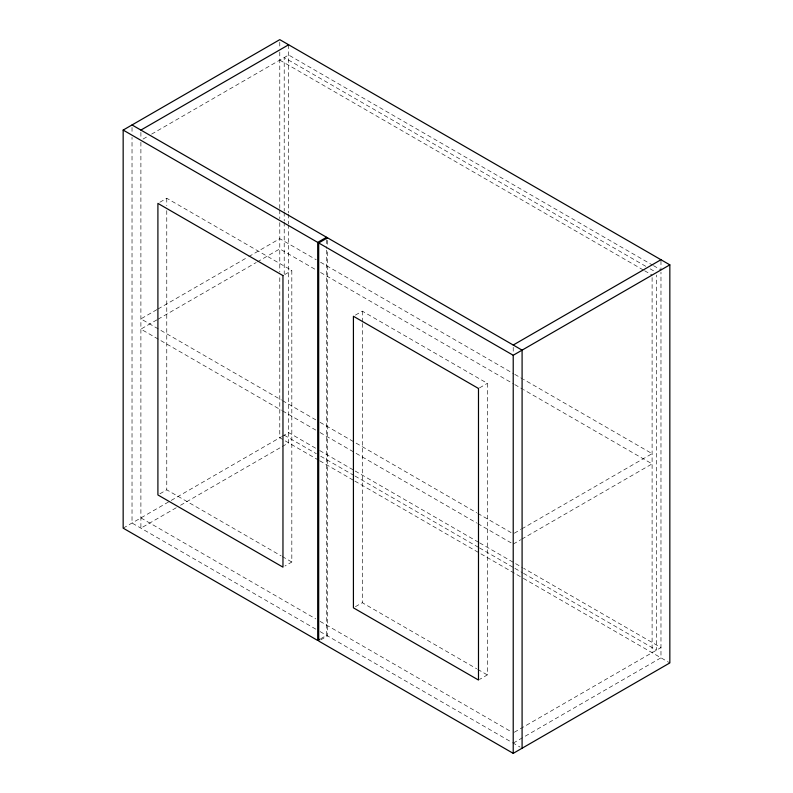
<?xml version="1.0" encoding="UTF-8"?>
<svg xmlns="http://www.w3.org/2000/svg" width="793" height="793" viewBox="0 0 793 793"><rect width="100%" height="100%" fill="white"/><g stroke="black" fill="none" stroke-linecap="round" stroke-linejoin="round"><path stroke-width="0.59" stroke-dasharray="3.96 2.97" d="M143.037 139.072L147.32 136.594M151.602 134.126L288.642 55.004L652.391 265.011M159.869 202.245L166.768 198.26L291.824 270.463L291.824 562.039L284.935 566.014M156.915 309.627L140.896 318.875L281.456 400.029M157.985 309.002L247.723 257.2M248.794 256.575L279.78 238.693L316.258 259.757M156.915 319.857L140.896 329.115L281.456 410.268M157.985 319.242L256.278 262.493M257.338 261.878L279.78 248.923L316.258 269.987M284.935 274.447L291.824 270.463M355.393 315.128L362.292 311.143L487.348 383.346L487.348 674.922L479.468 679.472M159.869 493.821L166.768 489.836L281.138 555.863M123.163 528.148L281.555 436.705M282.219 436.319L288.642 432.611L318.687 449.958M176.224 507.758L140.896 528.148L140.896 139.964M180.507 505.28L281.148 447.173M282.219 446.558L288.642 442.851L288.642 225.262M479.468 387.896L487.348 383.346M355.393 606.695L362.292 602.72L476.662 668.747M320.659 638.761L326.567 635.352L326.567 249.626M320.659 639.901L327.549 635.917L327.549 250.201M514.29 533.223L520.704 529.516M521.764 528.901L652.104 453.655L523.35 379.312M513.22 544.077L520.704 539.755M521.764 539.141L652.104 463.885L523.35 389.551M514.29 732.256L660.975 647.574L523.628 568.284M513.22 743.11L660.975 657.813L660.975 272.088M653.462 265.625L660.975 269.967L660.975 259.727M645.809 266.329L284.211 57.562L284.211 211.087M650.101 268.807L655.464 271.91M279.78 60.119L643.519 270.126M644.59 270.75L652.104 275.082M320.55 262.235L513.686 373.741M514.766 374.355L522.27 378.697M320.55 272.465L513.686 383.971M514.766 384.595L522.27 388.927M282.526 400.643L315.792 419.854M320.085 422.332L476.742 512.774M477.812 513.398L511.079 532.599M282.526 410.883L315.792 430.084M320.085 432.562L476.742 523.013M477.812 523.628L511.079 542.838M319.757 450.583L354.094 470.398M355.165 471.022L478.566 542.263M479.636 542.878L522.557 567.659M284.211 435.169L316.397 453.755M320.689 456.233L353.956 475.443M355.026 476.058L478.427 547.299M479.497 547.923L513.834 567.738M514.905 568.363L522.418 572.695M523.489 573.319L656.535 650.131L656.535 275.002M318.687 460.198L279.78 437.736L279.78 276.787M319.757 460.812L354.094 480.637M354.887 481.093L522.557 577.899M523.35 578.355L669.837 662.928M282.209 556.488L291.824 562.039M477.733 669.371L487.348 674.922M140.896 517.918L315.792 618.897M320.085 621.375L511.079 731.642M315.872 629.176L132.025 523.033L132.025 137.318M320.085 631.605L511.396 742.06M512.466 742.674L520.119 747.095M652.104 277.56L652.104 652.689M513.22 347.304L513.22 352.994M362.292 311.143L362.292 322.265M362.292 323.504L362.292 602.72M327.549 240.309L327.549 245.255M326.567 239.744L326.567 248.397M288.642 44.765L288.642 212.901M288.642 214.14L288.642 224.032M284.211 212.326L284.211 220.989M284.211 222.228L284.211 274.229M279.78 42.118L279.78 47.065M279.78 52.011L279.78 208.688M279.78 209.927L279.78 218.59M279.78 222.615L279.78 272.068M166.768 198.26L166.768 205.674M166.768 210.621L166.768 489.836M140.896 132.342L140.896 139.172M132.025 127.425L132.025 132.372"/><path stroke-width="1.19" d="M319.668 639.327L317.696 640.466L123.163 528.148L123.163 130.072L279.78 39.65L669.837 264.852L669.837 662.928L513.22 753.35L318.687 641.031L318.687 242.955L327.549 237.831M140.896 130.072L288.642 44.765M123.163 130.072L317.696 242.38L326.567 237.266M513.22 345.034L660.975 259.727M318.687 242.955L513.22 355.264L669.837 264.852M132.025 124.957L522.091 350.149L522.091 748.235M513.22 355.264L513.22 753.35M317.696 242.38L317.696 640.466M282.962 275.587L157.906 203.385L157.906 494.951L282.962 567.154L282.962 275.587M478.486 388.471L353.42 316.268L353.42 607.835L478.486 680.037L478.486 388.471"/></g></svg>
